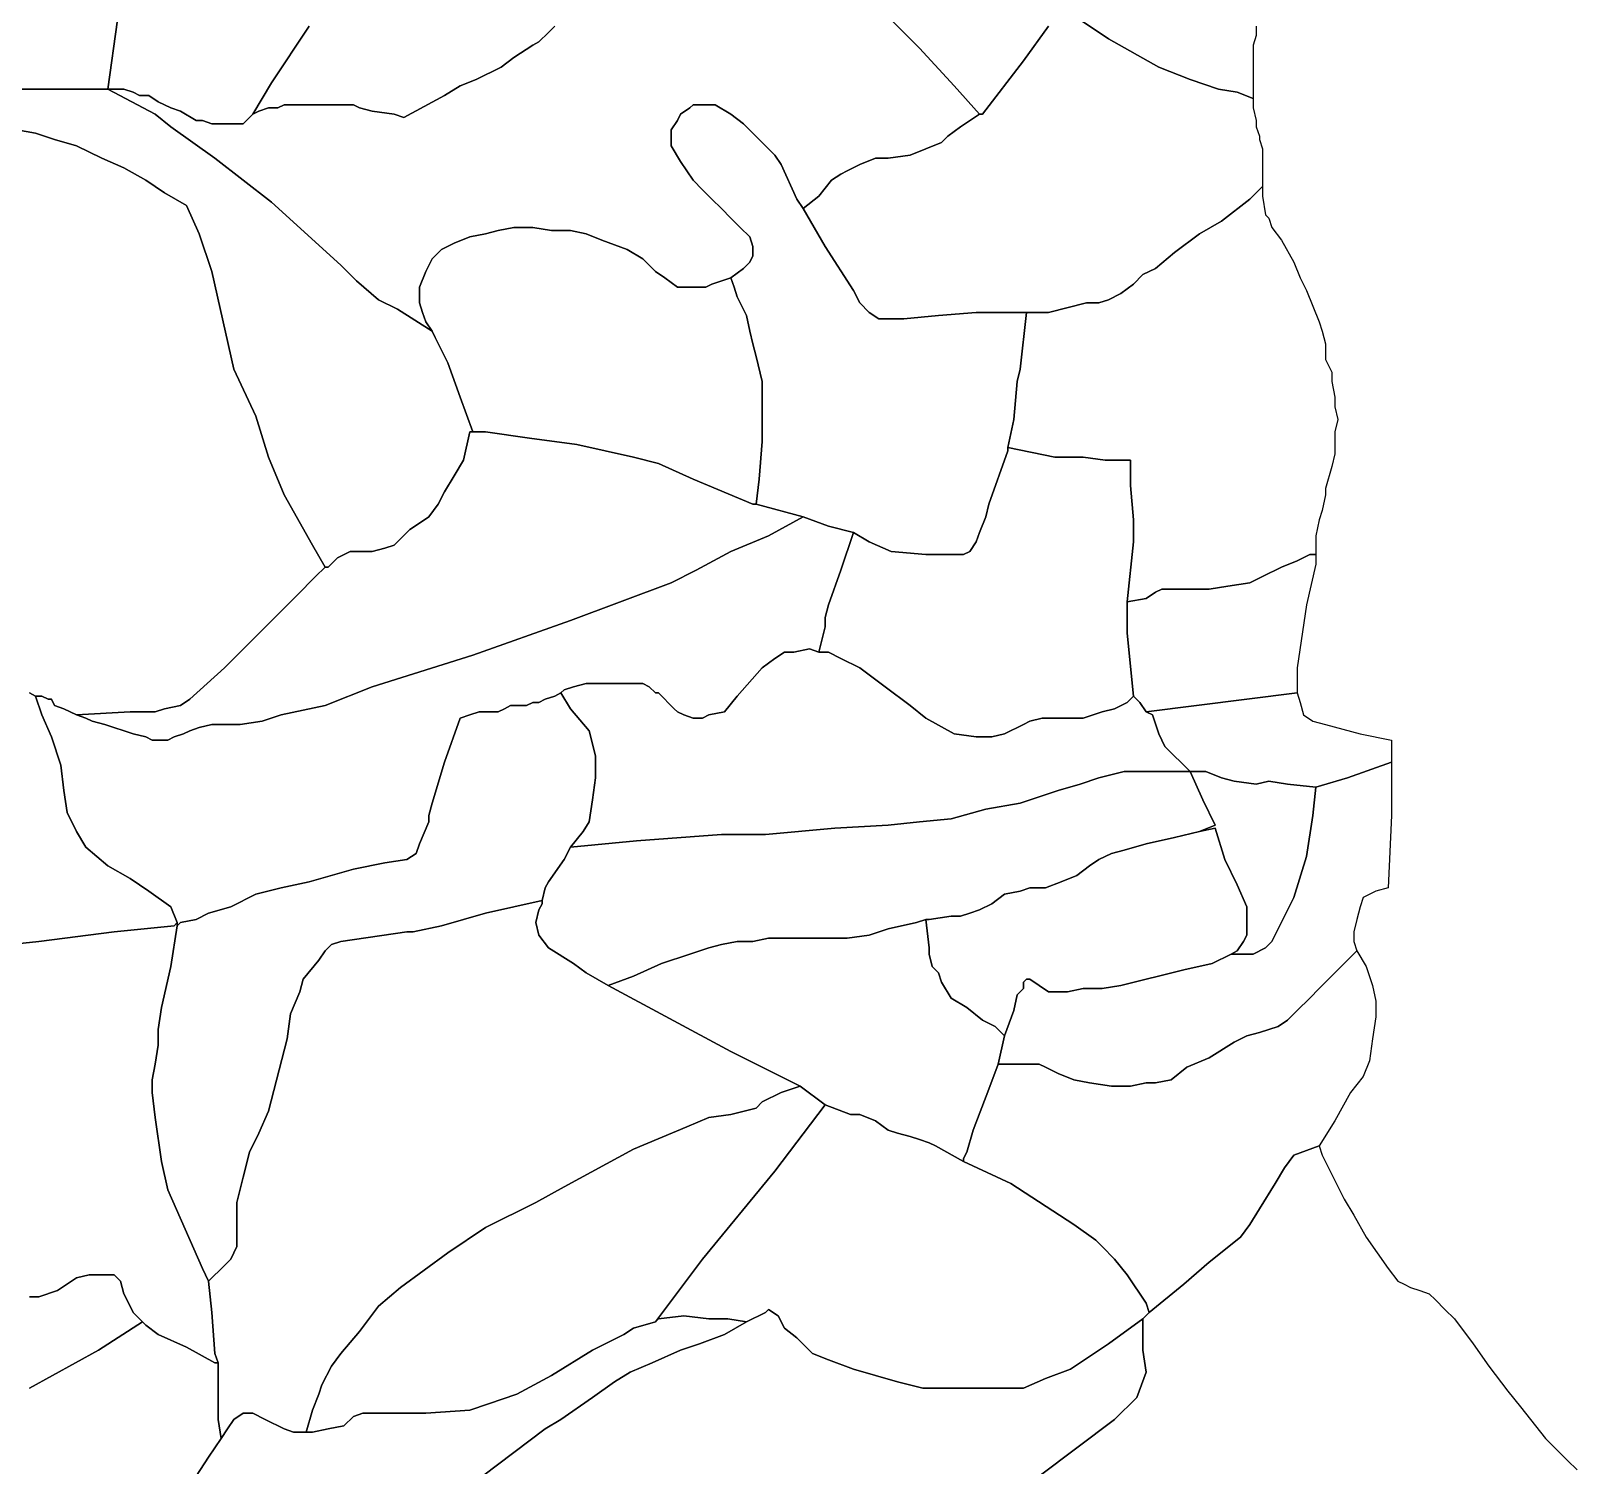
# Model space of a CAD drawing. Extents: x 20 to 266, y 22 to 174.
# Drawn here: x 215.44 to 257.06, y 97.06 to 135.67 of the extents above; entities that cross this region are included whole.
import ezdxf

# ---------------------------------------------------------------- set-up
doc = ezdxf.new("R2010")
doc.units = 0
doc.layers.add('KAREMO', color=7, linetype='CONTINUOUS')

msp = doc.modelspace()

# ---------------------------------------------------------------- linework, layer by layer
at = {"layer": 'KAREMO', "color": 2}
for points in [[(243.172294, 136.305667), (244.442347, 135.45892), (245.797066, 134.696846), (246.643765, 134.358147), (247.405797, 134.104122), (247.913814, 134.019445), (248.337165, 133.850098), (247.913814, 134.019445), (247.405797, 134.104122), (246.643765, 134.358147), (245.797066, 134.696846), (244.442347, 135.45892), (243.172294, 136.305667)], [(217.771289, 135.966966), (217.517278, 134.104122), (217.263267, 134.104122), (216.92459, 134.104122), (216.585909, 134.104122), (216.162558, 134.104122), (215.061849, 134.104122)], [(222.93616, 135.797618), (221.920121, 134.27347), (221.4121, 133.426722), (221.32743, 133.342048), (221.158089, 133.172697), (221.073419, 133.172697), (220.904079, 133.172697), (220.819409, 133.172697), (220.480731, 133.172697), (220.311391, 133.172697), (220.05738, 133.257371), (219.88804, 133.257371), (219.464689, 133.511396), (219.210678, 133.596073), (219.041338, 133.680747), (218.872001, 133.765421), (218.617991, 133.934771), (218.36398, 133.934771), (218.19464, 134.019445), (217.940629, 134.104122), (217.686618, 134.104122), (217.517278, 134.104122), (217.771289, 135.966966)], [(240.970876, 133.426722), (240.462855, 133.088024), (240.124174, 132.833999), (239.954834, 132.664648), (239.531483, 132.495301), (239.108135, 132.32595), (238.515444, 132.241276), (238.176763, 132.241276), (237.753412, 132.071925), (237.414735, 131.902574), (237.245394, 131.8179), (236.991384, 131.648553), (236.652703, 131.225177), (236.229352, 130.886479), (236.060012, 131.140503), (235.636664, 132.071925), (235.467324, 132.32595), (235.128643, 132.664648), (234.874633, 132.918673), (234.620622, 133.172697), (234.281941, 133.426722), (233.858594, 133.680747), (233.519913, 133.680747), (233.265902, 133.680747), (233.181232, 133.596073), (232.927222, 133.426722), (232.842551, 133.257371), (232.673211, 133.00335), (232.673211, 132.579974), (232.927222, 132.156599), (233.096562, 131.902574), (233.265902, 131.648553), (233.519913, 131.394528), (233.773924, 131.140503), (234.027934, 130.886479), (234.281941, 130.632454), (234.535952, 130.378429), (234.789962, 130.124405), (234.874633, 129.87038), (234.874633, 129.616355), (234.789962, 129.447004), (234.620622, 129.277657), (234.281941, 129.023632), (233.773924, 128.854281), (233.604583, 128.769607), (233.350573, 128.769607), (233.096562, 128.769607), (232.842551, 128.769607), (232.503874, 129.023632), (232.249864, 129.192983), (231.911183, 129.531681), (231.487832, 129.785706), (230.810474, 130.039731), (230.387123, 130.209078), (229.963772, 130.293756), (229.455751, 130.293756), (228.947733, 130.378429), (228.439712, 130.378429), (228.016361, 130.293756), (227.67768, 130.209078), (227.254333, 130.124405), (226.830982, 129.955054), (226.492301, 129.785706), (226.23829, 129.531681), (226.06895, 129.192983), (225.89961, 128.769607), (225.89961, 128.346232), (225.98428, 128.092207), (226.06895, 127.838186), (226.23829, 127.584161), (225.306922, 128.176884), (224.798901, 128.430909), (224.206209, 128.938958), (223.782862, 129.362331), (221.920121, 131.055826), (220.396061, 132.241276), (219.210678, 133.088024), (218.787331, 133.426722), (217.517278, 134.104122), (217.686618, 134.104122), (217.940629, 134.104122), (218.19464, 134.019445), (218.36398, 133.934771), (218.61799, 133.934771), (218.872001, 133.765421), (219.041338, 133.680747), (219.210678, 133.596073), (219.464689, 133.511396), (219.88804, 133.257371), (220.05738, 133.257371), (220.311391, 133.172697), (220.480731, 133.172697), (220.819408, 133.172697), (220.904079, 133.172697), (221.073419, 133.172697), (221.158089, 133.172697), (221.32743, 133.342048), (221.4121, 133.426722), (221.58144, 133.511396), (221.835451, 133.596073), (222.089461, 133.596073), (222.258802, 133.680747), (222.512809, 133.680747), (222.766819, 133.680747), (223.19017, 133.680747), (223.613521, 133.680747), (223.867532, 133.680747), (224.121539, 133.680747), (224.290879, 133.596073), (224.62956, 133.511396), (225.222252, 133.426722), (225.476262, 133.342048), (226.576971, 133.934771), (227.000322, 134.188796), (227.423673, 134.358147), (228.101031, 134.696846), (228.439712, 134.95087), (228.947733, 135.289569), (229.117073, 135.374242), (229.37108, 135.628267), (229.540421, 135.797618)], [(229.540421, 135.797618), (229.371081, 135.628267), (229.117073, 135.374242), (228.947733, 135.289569), (228.439712, 134.95087), (228.101031, 134.696846), (227.423673, 134.358147), (227.000322, 134.188796), (226.576971, 133.934771), (225.476262, 133.342048), (225.222252, 133.426722), (224.62956, 133.511396), (224.290879, 133.596073), (224.121539, 133.680747), (223.867532, 133.680747), (223.613521, 133.680747), (223.19017, 133.680747), (222.766819, 133.680747), (222.512809, 133.680747), (222.258802, 133.680747), (222.089461, 133.596073), (221.835451, 133.596073), (221.58144, 133.511396), (221.4121, 133.426722), (221.920121, 134.27347), (222.93616, 135.797618)], [(248.337165, 133.850098), (248.337165, 133.596073), (248.421835, 133.257371), (248.421835, 133.088024), (248.506506, 132.833999), (248.506506, 132.749325), (248.591176, 132.495301), (248.591176, 132.156599), (248.591176, 131.733226), (248.591176, 131.479202), (248.252495, 131.140503), (247.490467, 130.547777), (246.897775, 130.209078), (246.220414, 129.701029), (245.712396, 129.277657), (245.373715, 129.108306), (245.119705, 128.854281), (244.781024, 128.600256), (244.442347, 128.430909), (244.188336, 128.346232), (243.849656, 128.346232), (242.833613, 128.092207), (242.240925, 128.092207), (240.886206, 128.092207), (239.870163, 128.007533), (238.938795, 127.92286), (238.430774, 127.92286), (238.261433, 127.92286), (238.007423, 128.092207), (237.753412, 128.346232), (237.584075, 128.684934), (236.822043, 129.87038), (236.229352, 130.886479), (236.652703, 131.225177), (236.991384, 131.648553), (237.245394, 131.8179), (237.414735, 131.902574), (237.753412, 132.071925), (238.176763, 132.241276), (238.515444, 132.241276), (239.108135, 132.32595), (239.531483, 132.495301), (239.954834, 132.664648), (240.124174, 132.833999), (240.462855, 133.088024), (240.970876, 133.426722), (241.055546, 133.426722), (242.156255, 134.866193), (242.833613, 135.797618)], [(238.600114, 135.966966), (239.362146, 135.204895), (240.293514, 134.188796), (240.970876, 133.426722)], [(242.833613, 135.797618), (242.156255, 134.866193), (241.055546, 133.426722), (240.970876, 133.426722), (240.293514, 134.188796), (239.362146, 135.204895), (238.600114, 135.966966)], [(248.421835, 135.797618), (248.421835, 135.543593), (248.337165, 135.289569), (248.337165, 134.612168), (248.337165, 134.27347), (248.337165, 134.019445), (248.337165, 133.850098)], [(217.517278, 134.104122), (218.787331, 133.426722), (219.210678, 133.088024), (220.396061, 132.241276), (221.920121, 131.055826), (223.782862, 129.362331), (224.206209, 128.938958), (224.798901, 128.430909), (225.306922, 128.176884), (226.23829, 127.584161), (226.322961, 127.41481), (226.661641, 126.73741), (227.000322, 125.805988), (227.339003, 124.874567), (227.254333, 124.874567), (227.084992, 124.112493), (226.830982, 123.689117), (226.576971, 123.265745), (226.407631, 122.927043), (226.15362, 122.588345), (225.89961, 122.418997), (225.645603, 122.249646), (225.222252, 121.82627), (224.968241, 121.741597), (224.62956, 121.656923), (224.290879, 121.656923), (224.036872, 121.656923), (223.698192, 121.487572), (223.444181, 121.233547), (223.359511, 121.233547), (223.02083, 121.82627), (222.258802, 123.181068), (221.835451, 124.197166), (221.49677, 125.297939), (220.904079, 126.568062), (220.311391, 129.192983), (219.97271, 130.209078), (219.634029, 130.971152), (219.041338, 131.309851), (218.53332, 131.648553), (217.940629, 131.987251), (217.347938, 132.241276), (216.67058, 132.579974), (216.077888, 132.749325), (215.569867, 132.918673), (215.061849, 133.00335)], [(215.061849, 134.104122), (216.162558, 134.104122), (216.585909, 134.104122), (216.92459, 134.104122), (217.263267, 134.104122), (217.517278, 134.104122)], [(236.229352, 130.886479), (236.822044, 129.87038), (237.584075, 128.684934), (237.753412, 128.346232), (238.007423, 128.092207), (238.261433, 127.92286), (238.430774, 127.92286), (238.938795, 127.92286), (239.870163, 128.007533), (240.886206, 128.092207), (242.240925, 128.092207), (242.071585, 126.568062), (241.986915, 126.229364), (241.902245, 125.213265), (241.732904, 124.451191), (241.732904, 124.366517), (241.224883, 122.927043), (241.140213, 122.588345), (240.970876, 122.164972), (240.886206, 121.910948), (240.716865, 121.656923), (240.547525, 121.572246), (240.293514, 121.572246), (239.954834, 121.572246), (239.531483, 121.572246), (238.600114, 121.656923), (238.007423, 121.910948), (237.584075, 122.164972), (236.906714, 122.33432), (236.229352, 122.588345), (234.959303, 122.927043), (235.043973, 123.604443), (235.128643, 124.620542), (235.128643, 125.382613), (235.128643, 126.229364), (234.959303, 126.906761), (234.874633, 127.245459), (234.789962, 127.584161), (234.705292, 128.007533), (234.535952, 128.346232), (234.451282, 128.515583), (234.366611, 128.769607), (234.281941, 129.023632), (234.620622, 129.277657), (234.789962, 129.447004), (234.874633, 129.616355), (234.874633, 129.87038), (234.789962, 130.124405), (234.535952, 130.378429), (234.281941, 130.632454), (234.027934, 130.886479), (233.773924, 131.140503), (233.519913, 131.394528), (233.265902, 131.648553), (233.096562, 131.902574), (232.927222, 132.156599), (232.673211, 132.579974), (232.673211, 133.00335), (232.842551, 133.257371), (232.927222, 133.426722), (233.181232, 133.596073), (233.265902, 133.680747), (233.519913, 133.680747), (233.858594, 133.680747), (234.281941, 133.426722), (234.620622, 133.172697), (234.874633, 132.918673), (235.128643, 132.664648), (235.467324, 132.32595), (235.636664, 132.071925), (236.060012, 131.140503), (236.229352, 130.886479)], [(215.061849, 133.00335), (215.569867, 132.918673), (216.077888, 132.749325), (216.67058, 132.579974), (217.347938, 132.241276), (217.940629, 131.987251), (218.53332, 131.648553), (219.041338, 131.309851), (219.634029, 130.971152), (219.97271, 130.209078), (220.311391, 129.192983), (220.904079, 126.568062), (221.49677, 125.297939), (221.835451, 124.197166), (222.258802, 123.181068), (223.02083, 121.82627), (223.359511, 121.233547)], [(250.030566, 121.572246), (249.861225, 121.572246), (249.522548, 121.402898), (249.099197, 121.233547), (248.591176, 120.979523), (248.252495, 120.810175), (247.659807, 120.725498), (247.151786, 120.640824), (246.728435, 120.640824), (246.474424, 120.640824), (246.220414, 120.640824), (245.966407, 120.640824), (245.881737, 120.640824), (245.712396, 120.556151), (245.458386, 120.3868), (244.950365, 120.302126), (245.119705, 121.910948), (245.119705, 122.503671), (245.035035, 123.435092), (245.035035, 124.112493), (244.357677, 124.112493), (243.764985, 124.197166), (243.002954, 124.197166), (241.732904, 124.451191), (241.902245, 125.213265), (241.986915, 126.229364), (242.071585, 126.568062), (242.240925, 128.092207), (242.833613, 128.092207), (243.849656, 128.346232), (244.188336, 128.346232), (244.442347, 128.430909), (244.781024, 128.600256), (245.119705, 128.854281), (245.373715, 129.108306), (245.712396, 129.277657), (246.220414, 129.701029), (246.897775, 130.209078), (247.490467, 130.547777), (248.252495, 131.140503), (248.591176, 131.479202), (248.591176, 131.225177), (248.675846, 130.717128), (248.760516, 130.632454), (248.845186, 130.378429), (249.099197, 130.039731), (249.437878, 129.447004), (249.607215, 129.023632), (249.776555, 128.684934), (249.945895, 128.261558), (250.115236, 127.838186), (250.199906, 127.584161), (250.284576, 127.245459), (250.284576, 126.822087), (250.453917, 126.483389), (250.453917, 126.229364), (250.538587, 125.805988), (250.538587, 125.551964), (250.623257, 125.213265), (250.538587, 124.874567), (250.538587, 124.620542), (250.538587, 124.28184), (250.453917, 123.943142), (250.284576, 123.350419), (250.284576, 123.181068), (250.199906, 122.757696), (250.115236, 122.503671), (250.030566, 122.080295), (250.030566, 121.82627), (250.030566, 121.572246)], [(234.281941, 129.023632), (234.366611, 128.769607), (234.451282, 128.515583), (234.535952, 128.346232), (234.705292, 128.007533), (234.789962, 127.584161), (234.874633, 127.245459), (234.959303, 126.906761), (235.128643, 126.229364), (235.128643, 125.382613), (235.128643, 124.620542), (235.043973, 123.604443), (234.959303, 122.927043), (234.874633, 122.927043), (233.265902, 123.604443), (232.334534, 124.027815), (231.657172, 124.197166), (230.133112, 124.535865), (228.863063, 124.705216), (227.67768, 124.874567), (227.339003, 124.874567), (227.000322, 125.805988), (226.661641, 126.73741), (226.322961, 127.41481), (226.23829, 127.584161), (226.06895, 127.838186), (225.98428, 128.092207), (225.89961, 128.346232), (225.89961, 128.769607), (226.06895, 129.192983), (226.23829, 129.531681), (226.492301, 129.785706), (226.830982, 129.955054), (227.254333, 130.124405), (227.67768, 130.209078), (228.016361, 130.293756), (228.439712, 130.378429), (228.947733, 130.378429), (229.455751, 130.293756), (229.963772, 130.293756), (230.387123, 130.209078), (230.810474, 130.039731), (231.487832, 129.785706), (231.911183, 129.531681), (232.249864, 129.192983), (232.503874, 129.023632), (232.842551, 128.769607), (233.096562, 128.769607), (233.350573, 128.769607), (233.604583, 128.769607), (233.773924, 128.854281), (234.281941, 129.023632)], [(227.339003, 124.874567), (227.67768, 124.874567), (228.863063, 124.705216), (230.133112, 124.535865), (231.657172, 124.197166), (232.334534, 124.027815), (233.265902, 123.604443), (234.874633, 122.927043), (234.959303, 122.927043), (236.229352, 122.588345), (235.297984, 122.080295), (234.281941, 121.656923), (233.350573, 121.148874), (232.673211, 120.810175), (229.963772, 119.794076), (227.339003, 118.862651), (224.62956, 118.015904), (223.359511, 117.507854), (222.174132, 117.253833), (221.66611, 117.084482), (221.073419, 116.999808), (220.650068, 116.999808), (220.311391, 116.999808), (219.97271, 116.915131), (219.718699, 116.830457), (219.549359, 116.745784), (219.295349, 116.661106), (219.126008, 116.576433), (218.956668, 116.576433), (218.702661, 116.576433), (218.53332, 116.661106), (218.19464, 116.745784), (217.432608, 116.999808), (217.093931, 117.084482), (216.92459, 117.169156), (216.67058, 117.253833), (218.109969, 117.338507), (218.787331, 117.338507), (219.041338, 117.42318), (219.464689, 117.507854), (219.7187, 117.677205), (220.650068, 118.523953), (222.597479, 120.471473), (223.1055, 120.979523), (223.359511, 121.233547), (223.444181, 121.233547), (223.698192, 121.487572), (224.036872, 121.656923), (224.290879, 121.656923), (224.62956, 121.656923), (224.968241, 121.741597), (225.222252, 121.82627), (225.645603, 122.249646), (225.89961, 122.418997), (226.15362, 122.588345), (226.407631, 122.927043), (226.576971, 123.265745), (226.830982, 123.689117), (227.084992, 124.112493), (227.254333, 124.874567), (227.339003, 124.874567)], [(244.950365, 120.302126), (244.950365, 119.455378), (245.119705, 117.761879), (244.950365, 117.592531), (244.611684, 117.42318), (244.273006, 117.338507), (243.764985, 117.169156), (243.426305, 117.169156), (243.087624, 117.169156), (242.664276, 117.169156), (242.325596, 117.084482), (242.156255, 116.999808), (241.648234, 116.745784), (241.309553, 116.661106), (240.886206, 116.661106), (240.293514, 116.745784), (239.531483, 117.169156), (239.108135, 117.507854), (238.430774, 118.015904), (237.753412, 118.523953), (237.245394, 118.777978), (236.906714, 118.947329), (236.652703, 118.947329), (236.822043, 119.624725), (236.822043, 119.87875), (236.906714, 120.217449), (237.245394, 121.148874), (237.584075, 122.164972), (238.007423, 121.910948), (238.600114, 121.656923), (239.531483, 121.572246), (239.954834, 121.572246), (240.293514, 121.572246), (240.547525, 121.572246), (240.716865, 121.656923), (240.886206, 121.910948), (240.970876, 122.164972), (241.140213, 122.588345), (241.224883, 122.927043), (241.732904, 124.366517), (241.732904, 124.451191), (243.002954, 124.197166), (243.764985, 124.197166), (244.357677, 124.112493), (245.035035, 124.112493), (245.035035, 123.435092), (245.119705, 122.503671), (245.119705, 121.910948), (244.950365, 120.302126)], [(237.584075, 122.164972), (237.245394, 121.148874), (236.906714, 120.217449), (236.822043, 119.87875), (236.822043, 119.624725), (236.652703, 118.947329), (236.398693, 119.032002), (235.975342, 118.947329), (235.721334, 118.947329), (235.467324, 118.777978), (235.128643, 118.523953), (234.451282, 117.761879), (234.112604, 117.338507), (233.689253, 117.253833), (233.519913, 117.169156), (233.265902, 117.169156), (233.011892, 117.253833), (232.842551, 117.338507), (232.757881, 117.42318), (232.334534, 117.846556), (232.249864, 117.846556), (232.080523, 118.015904), (231.911183, 118.100581), (231.826513, 118.100581), (231.741842, 118.100581), (231.487832, 118.100581), (231.318491, 118.100581), (230.979811, 118.100581), (230.725804, 118.100581), (230.556463, 118.100581), (230.387123, 118.100581), (230.048442, 118.015904), (229.794431, 117.93123), (229.709761, 117.846556), (229.540421, 117.761879), (229.28641, 117.677205), (229.117073, 117.592531), (228.947733, 117.592531), (228.778393, 117.507854), (228.524382, 117.507854), (228.355042, 117.507854), (228.185701, 117.42318), (228.016361, 117.338507), (227.847021, 117.338507), (227.59301, 117.338507), (227.50834, 117.338507), (227.254333, 117.253833), (227.000322, 117.169156), (226.576971, 115.98371), (226.23829, 114.882937), (226.15362, 114.544239), (226.15362, 114.374888), (225.89961, 113.782165), (225.814939, 113.52814), (225.560932, 113.358789), (224.968241, 113.274115), (224.121539, 113.104764), (222.93616, 112.766066), (222.174132, 112.596715), (221.49677, 112.427367), (220.819409, 112.088665), (220.226721, 111.919318), (219.88804, 111.749967), (219.464689, 111.665293), (219.380019, 111.58062), (219.380019, 111.665293), (219.210678, 112.088665), (218.617991, 112.512041), (218.109969, 112.850739), (217.517278, 113.189441), (216.92459, 113.697487), (216.67058, 114.120863), (216.416569, 114.628912), (216.331899, 115.221635), (216.247229, 115.899036), (215.993218, 116.661106), (215.739207, 117.253833), (215.569867, 117.761879), (215.739207, 117.761879), (215.908548, 117.677205), (215.993218, 117.677205), (216.077888, 117.507854), (216.331899, 117.42318), (216.501239, 117.338507), (216.67058, 117.253833), (216.92459, 117.169156), (217.093931, 117.084482), (217.432608, 116.999808), (218.19464, 116.745784), (218.53332, 116.661106), (218.702661, 116.576433), (218.956668, 116.576433), (219.126008, 116.576433), (219.295349, 116.661106), (219.549359, 116.745784), (219.7187, 116.830457), (219.97271, 116.915131), (220.311391, 116.999808), (220.650068, 116.999808), (221.073419, 116.999808), (221.66611, 117.084482), (222.174132, 117.253833), (223.359511, 117.507854), (224.62956, 118.015904), (227.339003, 118.862651), (229.963772, 119.794076), (232.673211, 120.810175), (233.350573, 121.148874), (234.281941, 121.656923), (235.297984, 122.080295), (236.229352, 122.588345), (236.906714, 122.33432), (237.584075, 122.164972)], [(250.030566, 121.572246), (250.030566, 121.318221), (249.776555, 120.217449), (249.522548, 118.523953), (249.522548, 117.846556), (245.458386, 117.338507), (245.289045, 117.592531), (245.119705, 117.761879), (244.950365, 119.455378), (244.950365, 120.302126), (245.458386, 120.3868), (245.712396, 120.556151), (245.881737, 120.640824), (245.966407, 120.640824), (246.220414, 120.640824), (246.474424, 120.640824), (246.728435, 120.640824), (247.151786, 120.640824), (247.659807, 120.725498), (248.252495, 120.810175), (248.591176, 120.979523), (249.099197, 121.233547), (249.522548, 121.402898), (249.861225, 121.572246), (250.030566, 121.572246)], [(223.359511, 121.233547), (223.1055, 120.979523), (222.597479, 120.471473), (220.650068, 118.523953), (219.7187, 117.677205), (219.464689, 117.507854), (219.041338, 117.42318), (218.787331, 117.338507), (218.109969, 117.338507), (216.67058, 117.253833), (216.501239, 117.338507), (216.331899, 117.42318), (216.077888, 117.507854), (215.993218, 117.677205), (215.908548, 117.677205), (215.739207, 117.761879), (215.569867, 117.761879), (215.40053, 117.846556)], [(236.652703, 118.947329), (236.906714, 118.947329), (237.245394, 118.777978), (237.753412, 118.523953), (238.430774, 118.015904), (239.108135, 117.507854), (239.531483, 117.169156), (240.293514, 116.745784), (240.886206, 116.661106), (241.309553, 116.661106), (241.648234, 116.745784), (242.156255, 116.999808), (242.325596, 117.084482), (242.664276, 117.169156), (243.087624, 117.169156), (243.426305, 117.169156), (243.764985, 117.169156), (244.273006, 117.338507), (244.611684, 117.42318), (244.950365, 117.592531), (245.119705, 117.761879), (245.289045, 117.592531), (245.458386, 117.338507), (245.627726, 117.253833), (245.797066, 116.745784), (245.966407, 116.407082), (246.643765, 115.729685), (246.389754, 115.729685), (246.135747, 115.729685), (245.458386, 115.729685), (244.865694, 115.729685), (244.188336, 115.560334), (243.680315, 115.390986), (243.087624, 115.221635), (242.071585, 114.882937), (241.140213, 114.713586), (240.208844, 114.459561), (239.362146, 114.374888), (238.515444, 114.290214), (237.076054, 114.205537), (235.213313, 114.036189), (234.027934, 114.036189), (231.741842, 113.866838), (229.963772, 113.697487), (230.302453, 114.120863), (230.471793, 114.374888), (230.556463, 114.967611), (230.641133, 115.560334), (230.641133, 115.729685), (230.641133, 116.153057), (230.471793, 116.830457), (229.963772, 117.42318), (229.709761, 117.846556), (229.794431, 117.93123), (230.048442, 118.015904), (230.387123, 118.100581), (230.556463, 118.100581), (230.725804, 118.100581), (230.979811, 118.100581), (231.318491, 118.100581), (231.487832, 118.100581), (231.741842, 118.100581), (231.826513, 118.100581), (231.911183, 118.100581), (232.080523, 118.015904), (232.249864, 117.846556), (232.334534, 117.846556), (232.757881, 117.42318), (232.842551, 117.338507), (233.011892, 117.253833), (233.265902, 117.169156), (233.519913, 117.169156), (233.689253, 117.253833), (234.112604, 117.338507), (234.451282, 117.761879), (235.128643, 118.523953), (235.467324, 118.777978), (235.721334, 118.947329), (235.975342, 118.947329), (236.398693, 119.032002), (236.652703, 118.947329)], [(215.40053, 117.846556), (215.569867, 117.761879)], [(229.963772, 113.697487), (229.794431, 113.358789), (229.37108, 112.766066), (229.28641, 112.596715), (229.20174, 112.258016), (227.67768, 111.919318), (227.084992, 111.749967), (226.492301, 111.58062), (225.730273, 111.411269), (225.560932, 111.411269), (223.782862, 111.157244), (223.528851, 111.07257), (223.359511, 110.903219), (223.19017, 110.649194), (222.766819, 110.141145), (222.682149, 109.802447), (222.428139, 109.209724), (222.343468, 108.532323), (221.835451, 106.584803), (221.58144, 105.99208), (221.32743, 105.48403), (221.158089, 104.806634), (220.988749, 104.129233), (220.988749, 102.943787), (220.819409, 102.605089), (220.650068, 102.435738), (220.226721, 102.012362), (220.05738, 102.351064), (219.126008, 104.467932), (218.956668, 105.230006), (218.787331, 106.415455), (218.702661, 107.092852), (218.702661, 107.431551), (218.787331, 107.854926), (218.872001, 108.362976), (218.872001, 108.786348), (218.956668, 109.379071), (219.210678, 110.479847), (219.380019, 111.58062), (219.464689, 111.665293), (219.88804, 111.749967), (220.226721, 111.919318), (220.819409, 112.088665), (221.49677, 112.427367), (222.174132, 112.596715), (222.93616, 112.766066), (224.121539, 113.104764), (224.968241, 113.274115), (225.560932, 113.358789), (225.814939, 113.52814), (225.89961, 113.782165), (226.15362, 114.374888), (226.15362, 114.544239), (226.23829, 114.882937), (226.576971, 115.98371), (227.000322, 117.169156), (227.254333, 117.253833), (227.50834, 117.338507), (227.59301, 117.338507), (227.847021, 117.338507), (228.016361, 117.338507), (228.185701, 117.42318), (228.355042, 117.507854), (228.524382, 117.507854), (228.778393, 117.507854), (228.947733, 117.592531), (229.117073, 117.592531), (229.28641, 117.677205), (229.540421, 117.761879), (229.709761, 117.846556), (229.963772, 117.42318), (230.471793, 116.830457), (230.641133, 116.153057), (230.641133, 115.729685), (230.641133, 115.560334), (230.556463, 114.967611), (230.471793, 114.374888), (230.302453, 114.120863), (229.963772, 113.697487)], [(252.062647, 115.98371), (250.877268, 115.560334), (250.030566, 115.306309), (249.268537, 115.390986), (248.760516, 115.47566), (248.421835, 115.390986), (247.829148, 115.47566), (247.490467, 115.560334), (247.067116, 115.729685), (246.813105, 115.729685), (246.643765, 115.729685), (245.966407, 116.407082), (245.797066, 116.745784), (245.627726, 117.253833), (245.458386, 117.338507), (249.522548, 117.846556), (249.607215, 117.592531), (249.691885, 117.253833), (249.945895, 117.084482), (250.284576, 116.999808), (251.215948, 116.745784), (252.062647, 116.576433), (252.062647, 116.407082), (252.062647, 115.98371)], [(215.569867, 117.761879), (215.739207, 117.253833), (215.993218, 116.661106), (216.247229, 115.899036), (216.331899, 115.221635), (216.416569, 114.628912), (216.67058, 114.120863), (216.92459, 113.697487), (217.517278, 113.189441), (218.109969, 112.850739), (218.61799, 112.512041), (219.210678, 112.088665), (219.380019, 111.665293), (219.295349, 111.58062), (217.686618, 111.411269), (215.654537, 111.157244), (211.675049, 110.733868)], [(246.643765, 115.729685), (246.982446, 114.967611), (247.321126, 114.290214), (246.897775, 114.120863), (246.220414, 113.951512), (245.458386, 113.782165), (244.865694, 113.612814), (244.527014, 113.52814), (244.188336, 113.358789), (243.934326, 113.189441), (243.595645, 112.935417), (243.172294, 112.766066), (242.748947, 112.596715), (242.325596, 112.596715), (242.071585, 112.512041), (241.648234, 112.427367), (241.309553, 112.173343), (240.970876, 112.003992), (240.716865, 111.919318), (240.462855, 111.834644), (240.208844, 111.834644), (239.616153, 111.749967), (239.531483, 111.749967), (239.277476, 111.665293), (238.515444, 111.495942), (238.007423, 111.326595), (237.414735, 111.241918), (236.906714, 111.241918), (235.806005, 111.241918), (235.297984, 111.241918), (234.874633, 111.157244), (234.451282, 111.157244), (234.027934, 111.07257), (233.689253, 110.987893), (233.181232, 110.818545), (232.419204, 110.564521), (231.657172, 110.225822), (230.979811, 109.971798), (230.387123, 110.310496), (230.048442, 110.564521), (229.371081, 110.987893), (229.117073, 111.326595), (229.032403, 111.665293), (229.117073, 112.003992), (229.20174, 112.173343), (229.20174, 112.258016), (229.28641, 112.596715), (229.371081, 112.766066), (229.794431, 113.358789), (229.963772, 113.697487), (231.741842, 113.866838), (234.027934, 114.036189), (235.213313, 114.036189), (237.076054, 114.205537), (238.515444, 114.290214), (239.362146, 114.374888), (240.208844, 114.459561), (241.140213, 114.713586), (242.071585, 114.882937), (243.087624, 115.221635), (243.680315, 115.390986), (244.188336, 115.560334), (244.865694, 115.729685), (245.458386, 115.729685), (246.135747, 115.729685), (246.389754, 115.729685), (246.643765, 115.729685)], [(251.131278, 110.903219), (250.792597, 110.564521), (250.538587, 110.310496), (250.284576, 110.056471), (250.115236, 109.88712), (249.861225, 109.633096), (249.522548, 109.294397), (249.268537, 109.040373), (249.014527, 108.871025), (248.760516, 108.786348), (248.506506, 108.701674), (248.167825, 108.617), (247.829148, 108.447649), (247.151786, 108.024274), (246.559095, 107.770253), (246.135747, 107.431551), (245.712396, 107.346877), (245.458386, 107.346877), (245.035035, 107.262203), (244.527014, 107.262203), (243.934326, 107.346877), (243.510975, 107.431551), (243.087624, 107.600902), (242.748947, 107.770253), (242.579606, 107.854926), (242.410266, 107.854926), (242.240925, 107.854926), (241.902245, 107.854926), (241.478894, 107.854926), (241.648234, 108.617), (241.902245, 109.294397), (241.986915, 109.717773), (242.156255, 109.88712), (242.156255, 110.056471), (242.240925, 110.141145), (242.325596, 110.141145), (242.579606, 109.971798), (242.833613, 109.802447), (243.087624, 109.802447), (243.341634, 109.802447), (243.764985, 109.88712), (244.273007, 109.88712), (244.781024, 109.971798), (246.474425, 110.39517), (247.236456, 110.564521), (247.744477, 110.818545), (248.083155, 110.818545), (248.337165, 110.818545), (248.675846, 110.987893), (248.845186, 111.157244), (249.014527, 111.495942), (249.437878, 112.34269), (249.776555, 113.443463), (249.945895, 114.544239), (250.030566, 115.306309), (250.877268, 115.560334), (252.062647, 115.98371), (252.062647, 114.544239), (251.977977, 112.596715), (251.639296, 112.512041), (251.300619, 112.34269), (251.215948, 112.088665), (251.131278, 111.749967), (251.046608, 111.411269), (251.046608, 111.157244), (251.131278, 110.903219)], [(250.030566, 115.306309), (249.945895, 114.544239), (249.776555, 113.443463), (249.437878, 112.34269), (249.014527, 111.495942), (248.845186, 111.157244), (248.675846, 110.987893), (248.337165, 110.818545), (248.083155, 110.818545), (247.744477, 110.818545), (247.913814, 110.903219), (248.083155, 111.157244), (248.167825, 111.326595), (248.167825, 111.58062), (248.167825, 111.834644), (248.167825, 112.088665), (247.913814, 112.681392), (247.575137, 113.358789), (247.321126, 114.205537), (246.897775, 114.120863), (247.321126, 114.290214), (246.982446, 114.967611), (246.643765, 115.729685), (246.813105, 115.729685), (247.067116, 115.729685), (247.490467, 115.560334), (247.829148, 115.47566), (248.421835, 115.390986), (248.760516, 115.47566), (249.268537, 115.390986), (250.030566, 115.306309)], [(247.744477, 110.818545), (247.236456, 110.564521), (246.474424, 110.39517), (244.781024, 109.971798), (244.273006, 109.88712), (243.764985, 109.88712), (243.341634, 109.802447), (243.087624, 109.802447), (242.833613, 109.802447), (242.579606, 109.971798), (242.325596, 110.141145), (242.240925, 110.141145), (242.156255, 110.056471), (242.156255, 109.88712), (241.986915, 109.717773), (241.902245, 109.294397), (241.648234, 108.617), (241.394223, 108.871025), (241.055546, 109.040373), (240.632195, 109.379071), (240.208844, 109.633096), (239.954834, 110.056471), (239.870163, 110.310496), (239.700823, 110.479847), (239.616153, 110.818545), (239.616153, 110.987893), (239.531483, 111.749967), (239.616153, 111.749967), (240.208844, 111.834644), (240.462855, 111.834644), (240.716865, 111.919318), (240.970876, 112.003992), (241.309553, 112.173343), (241.648234, 112.427367), (242.071585, 112.512041), (242.325596, 112.596715), (242.748947, 112.596715), (243.172294, 112.766066), (243.595645, 112.935417), (243.934326, 113.189441), (244.188336, 113.358789), (244.527014, 113.52814), (244.865694, 113.612814), (245.458386, 113.782165), (246.220414, 113.951512), (246.897775, 114.120863), (247.321126, 114.205537), (247.575137, 113.358789), (247.913814, 112.681392), (248.167825, 112.088665), (248.167825, 111.834644), (248.167825, 111.58062), (248.167825, 111.326595), (248.083155, 111.157244), (247.913814, 110.903219), (247.744477, 110.818545)], [(230.979811, 109.971798), (234.281941, 108.193625), (236.144682, 107.262203), (235.636664, 107.092852), (235.128643, 106.838828), (234.959303, 106.66948), (234.281941, 106.500129), (233.689253, 106.415455), (233.096562, 106.161431), (231.657172, 105.568704), (229.794431, 104.552609), (229.032403, 104.129233), (227.67768, 103.451836), (226.661641, 102.774436), (225.391592, 101.843015), (224.798901, 101.334965), (224.290879, 100.657565), (223.782862, 100.064842), (223.528851, 99.726143), (223.274841, 99.218094), (223.19017, 98.964069), (223.02083, 98.540697), (222.85149, 97.94797), (222.512809, 97.94797), (222.258802, 98.032648), (221.750781, 98.286672), (221.4121, 98.45602), (221.158089, 98.45602), (220.904079, 98.286672), (220.734738, 98.032648), (220.565401, 97.778623), (220.480731, 98.286672), (220.480731, 99.13342), (220.480731, 99.810817), (220.396061, 100.064842), (220.311391, 101.165614), (220.226721, 102.012362), (220.650068, 102.435738), (220.819409, 102.605089), (220.988749, 102.943787), (220.988749, 104.129233), (221.158089, 104.806634), (221.32743, 105.48403), (221.58144, 105.99208), (221.835451, 106.584803), (222.343468, 108.532323), (222.428139, 109.209724), (222.682149, 109.802447), (222.766819, 110.141145), (223.19017, 110.649195), (223.359511, 110.903219), (223.528851, 111.07257), (223.782862, 111.157244), (225.560932, 111.411269), (225.730273, 111.411269), (226.492301, 111.58062), (227.084992, 111.749967), (227.67768, 111.919318), (229.20174, 112.258016), (229.20174, 112.173343), (229.117073, 112.003992), (229.032403, 111.665293), (229.117073, 111.326595), (229.37108, 110.987893), (230.048442, 110.564521), (230.387123, 110.310496), (230.979811, 109.971798)], [(211.675049, 110.733868), (215.654537, 111.157244), (217.686618, 111.411269), (219.295349, 111.58062), (219.380019, 111.665293), (219.380019, 111.58062), (219.380019, 111.58062)], [(219.380019, 111.58062), (219.210678, 110.479847), (218.956668, 109.379071), (218.872001, 108.786348), (218.872001, 108.362976), (218.787331, 107.854926), (218.702661, 107.431551), (218.702661, 107.092852), (218.787331, 106.415455), (218.956668, 105.230006), (219.126008, 104.467932), (220.05738, 102.351064), (220.226721, 102.012362), (220.311391, 101.165614), (220.396061, 100.064842), (220.480731, 99.810817), (220.396061, 99.810817), (219.634029, 100.234193), (218.872001, 100.572891), (218.53332, 100.826916), (218.44865, 100.911589), (218.36398, 100.996267), (218.19464, 101.165614), (218.109969, 101.334965), (217.940629, 101.673664), (217.855959, 102.012362), (217.686618, 102.181713), (217.432608, 102.181713), (217.00926, 102.181713), (216.67058, 102.097039), (216.162558, 101.758337), (215.654537, 101.58899), (215.40053, 101.58899)], [(241.648234, 108.617), (241.478894, 107.854926), (241.224883, 107.177526), (240.801536, 106.076754), (240.632195, 105.48403), (240.547525, 105.314683), (240.547525, 105.230006), (239.785493, 105.653381), (239.616153, 105.738055), (239.362146, 105.822729), (239.108135, 105.907406), (238.769454, 105.99208), (238.515444, 106.076754), (238.176763, 106.330778), (237.753412, 106.500129), (237.499405, 106.500129), (236.822044, 106.754154), (236.144682, 107.262203), (234.281941, 108.193625), (230.979811, 109.971798), (231.657172, 110.225822), (232.419204, 110.564521), (233.181232, 110.818545), (233.689253, 110.987893), (234.027934, 111.07257), (234.451282, 111.157244), (234.874633, 111.157244), (235.297984, 111.241918), (235.806005, 111.241918), (236.906714, 111.241918), (237.414735, 111.241918), (238.007423, 111.326595), (238.515444, 111.495942), (239.277476, 111.665293), (239.531483, 111.749967), (239.616153, 110.987893), (239.616153, 110.818545), (239.700823, 110.479847), (239.870163, 110.310496), (239.954834, 110.056471), (240.208844, 109.633096), (240.632195, 109.379071), (241.055546, 109.040373), (241.394223, 108.871025), (241.648234, 108.617)], [(250.115236, 105.653381), (249.437878, 105.399357), (249.183867, 105.060658), (248.929857, 104.637283), (248.506506, 103.959886), (248.252495, 103.53651), (247.998484, 103.197812), (247.151786, 102.520411), (246.474425, 101.927688), (245.543056, 101.165614), (245.458386, 101.419639), (244.950365, 102.181713), (244.611684, 102.605089), (244.273007, 102.943787), (244.103666, 103.113134), (243.510975, 103.53651), (241.817574, 104.637283), (240.547525, 105.230006), (240.547525, 105.314683), (240.632195, 105.48403), (240.801536, 106.076754), (241.224883, 107.177526), (241.478894, 107.854926), (241.902245, 107.854926), (242.240925, 107.854926), (242.410266, 107.854926), (242.579606, 107.854926), (242.748947, 107.770253), (243.087624, 107.600902), (243.510975, 107.431551), (243.934326, 107.346877), (244.527014, 107.262203), (245.035035, 107.262203), (245.458386, 107.346877), (245.712396, 107.346877), (246.135747, 107.431551), (246.559095, 107.770253), (247.151786, 108.024274), (247.829148, 108.447649), (248.167825, 108.617), (248.506506, 108.701674), (248.760516, 108.786348), (249.014527, 108.871025), (249.268537, 109.040373), (249.522548, 109.294397), (249.861225, 109.633096), (250.115236, 109.88712), (250.284576, 110.056471), (250.538587, 110.310496), (250.792597, 110.564521), (251.131278, 110.903219), (251.385285, 110.479847), (251.554626, 109.971798), (251.639296, 109.548422), (251.639296, 109.12505), (251.554626, 108.532323), (251.469955, 107.9396), (251.300619, 107.516228), (250.961938, 107.092852), (250.538587, 106.330778), (250.115236, 105.653381)], [(236.822044, 106.754154), (235.467324, 104.975981), (233.519913, 102.605089), (232.249864, 100.911589), (231.657172, 100.742242), (231.403162, 100.572891), (230.556463, 100.149515), (229.455751, 99.472119), (228.524382, 98.964069), (227.76235, 98.710044), (227.254333, 98.540697), (226.06895, 98.45602), (225.476262, 98.45602), (225.052911, 98.45602), (224.62956, 98.45602), (224.37555, 98.45602), (224.121539, 98.371346), (223.867532, 98.117321), (223.444181, 98.032648), (223.02083, 97.94797), (222.85149, 97.94797), (223.02083, 98.540697), (223.19017, 98.964069), (223.274841, 99.218094), (223.528851, 99.726143), (223.782862, 100.064842), (224.290879, 100.657565), (224.798901, 101.334965), (225.391592, 101.843014), (226.661641, 102.774436), (227.67768, 103.451836), (229.032403, 104.129233), (229.794431, 104.552609), (231.657172, 105.568704), (233.096562, 106.161431), (233.689253, 106.415455), (234.281941, 106.500129), (234.959303, 106.66948), (235.128643, 106.838828), (235.636664, 107.092852), (236.144682, 107.262203), (236.822043, 106.754154)], [(240.547525, 105.230006), (241.817574, 104.637283), (243.510975, 103.53651), (244.103666, 103.113134), (244.273006, 102.943787), (244.611684, 102.605089), (244.950365, 102.181713), (245.458386, 101.419639), (245.543056, 101.165614), (245.373715, 100.996267), (244.442347, 100.318866), (243.426305, 99.641469), (242.748947, 99.387445), (242.156255, 99.13342), (241.478894, 99.13342), (240.716865, 99.13342), (240.039504, 99.13342), (239.446812, 99.13342), (238.769454, 99.302768), (238.176763, 99.472119), (237.584075, 99.641469), (236.906714, 99.895494), (236.483363, 100.064842), (236.060012, 100.488217), (235.721334, 100.742242), (235.551994, 101.08094), (235.297984, 101.250291), (235.213313, 101.165614), (234.705292, 100.911589), (234.197275, 100.996267), (233.689253, 100.996267), (233.011892, 101.08094), (232.334534, 100.996267), (232.249864, 100.911589), (233.519913, 102.605089), (235.467324, 104.975981), (236.822044, 106.754154), (237.499405, 106.500129), (237.753412, 106.500129), (238.176763, 106.330778), (238.515444, 106.076754), (238.769454, 105.99208), (239.108135, 105.907406), (239.362146, 105.822729), (239.616153, 105.738055), (239.785493, 105.653381), (240.547525, 105.230006)], [(242.579606, 96.762524), (244.611684, 98.286672), (245.204375, 98.879395), (245.458386, 99.556792), (245.373716, 100.149515), (245.373716, 100.996267), (245.543056, 101.165614), (246.474425, 101.927688), (247.151786, 102.520411), (247.998484, 103.197812), (248.252495, 103.53651), (248.506506, 103.959886), (248.929857, 104.637283), (249.183867, 105.060658), (249.437878, 105.399357), (250.115236, 105.653381), (250.199906, 105.399357), (250.369246, 105.060658), (250.792597, 104.213907), (251.046608, 103.790535), (251.385285, 103.197812), (251.977977, 102.351064), (252.231987, 102.012362), (252.401328, 101.927688), (252.570668, 101.843015), (252.824678, 101.758337), (253.078686, 101.673664), (253.248026, 101.504313), (253.502037, 101.250291), (253.756047, 100.996267), (254.264068, 100.318866), (254.687419, 99.726143), (255.195437, 99.048743), (255.534118, 98.625371), (256.211479, 97.778623), (256.804167, 97.1859), (257.058178, 96.931875)], [(215.40053, 101.58899), (215.654537, 101.58899), (216.162558, 101.758337), (216.67058, 102.097039), (217.00926, 102.181713), (217.432608, 102.181713), (217.686618, 102.181713), (217.855959, 102.012362), (217.940629, 101.673664), (218.109969, 101.334965), (218.19464, 101.165614), (218.36398, 100.996267), (218.44865, 100.911589)], [(227.59301, 96.762524), (229.28641, 98.032648), (229.709761, 98.286672), (230.556463, 98.879395), (231.149151, 99.302768), (231.572502, 99.556792), (232.165193, 99.810817), (232.927222, 100.149515), (233.435243, 100.318866), (234.112604, 100.572891), (234.705292, 100.911589), (235.213313, 101.165614), (235.297984, 101.250291), (235.551994, 101.08094), (235.721335, 100.742242), (236.060012, 100.488217), (236.483363, 100.064842), (236.906714, 99.895494), (237.584075, 99.641469), (238.176763, 99.472119), (238.769454, 99.302768), (239.446812, 99.13342), (240.039504, 99.13342), (240.716865, 99.13342), (241.478894, 99.13342), (242.156255, 99.13342), (242.748947, 99.387445), (243.426305, 99.64147), (244.442347, 100.318866), (245.373716, 100.996267)], [(218.44865, 100.911589), (217.263267, 100.149515), (215.40053, 99.13342)], [(215.40053, 99.13342), (217.263267, 100.149515), (218.44865, 100.911589), (218.53332, 100.826916), (218.872001, 100.572891), (219.634029, 100.234193), (220.396061, 99.810817), (220.480731, 99.810817)], [(219.88804, 96.762524), (220.226721, 97.270574), (220.565401, 97.778623), (220.734738, 98.032648), (220.904079, 98.286672), (221.158089, 98.45602), (221.4121, 98.45602), (221.750781, 98.286672), (222.258802, 98.032648), (222.512809, 97.94797), (222.85149, 97.94797), (223.02083, 97.94797), (223.444181, 98.032648), (223.867532, 98.117321), (224.121539, 98.371346), (224.37555, 98.45602), (224.62956, 98.45602), (225.052911, 98.45602), (225.476262, 98.45602), (226.06895, 98.45602), (227.254333, 98.540697), (227.76235, 98.710044), (228.524382, 98.964069), (229.455751, 99.472119), (230.556463, 100.149515), (231.403162, 100.572891), (231.657172, 100.742242), (232.249864, 100.911589), (232.334534, 100.996267), (233.011892, 101.08094), (233.689253, 100.996267), (234.197275, 100.996267), (234.705292, 100.911589)], [(234.705292, 100.911589), (234.112604, 100.572891), (233.435243, 100.318866), (232.927222, 100.149515), (232.165193, 99.810817), (231.572502, 99.556792), (231.149151, 99.302768), (230.556463, 98.879395), (229.709761, 98.286672), (229.28641, 98.032648), (227.59301, 96.762524)], [(245.373715, 100.996267), (245.373715, 100.149515), (245.458386, 99.556792), (245.204375, 98.879395), (244.611684, 98.286672), (242.579606, 96.762524)], [(220.480731, 99.810817), (220.480731, 99.13342), (220.480731, 98.286672), (220.565401, 97.778623), (220.226721, 97.270574), (219.88804, 96.762524)]]:
    msp.add_lwpolyline(points, dxfattribs=at)

doc.saveas('drawing.dxf')
